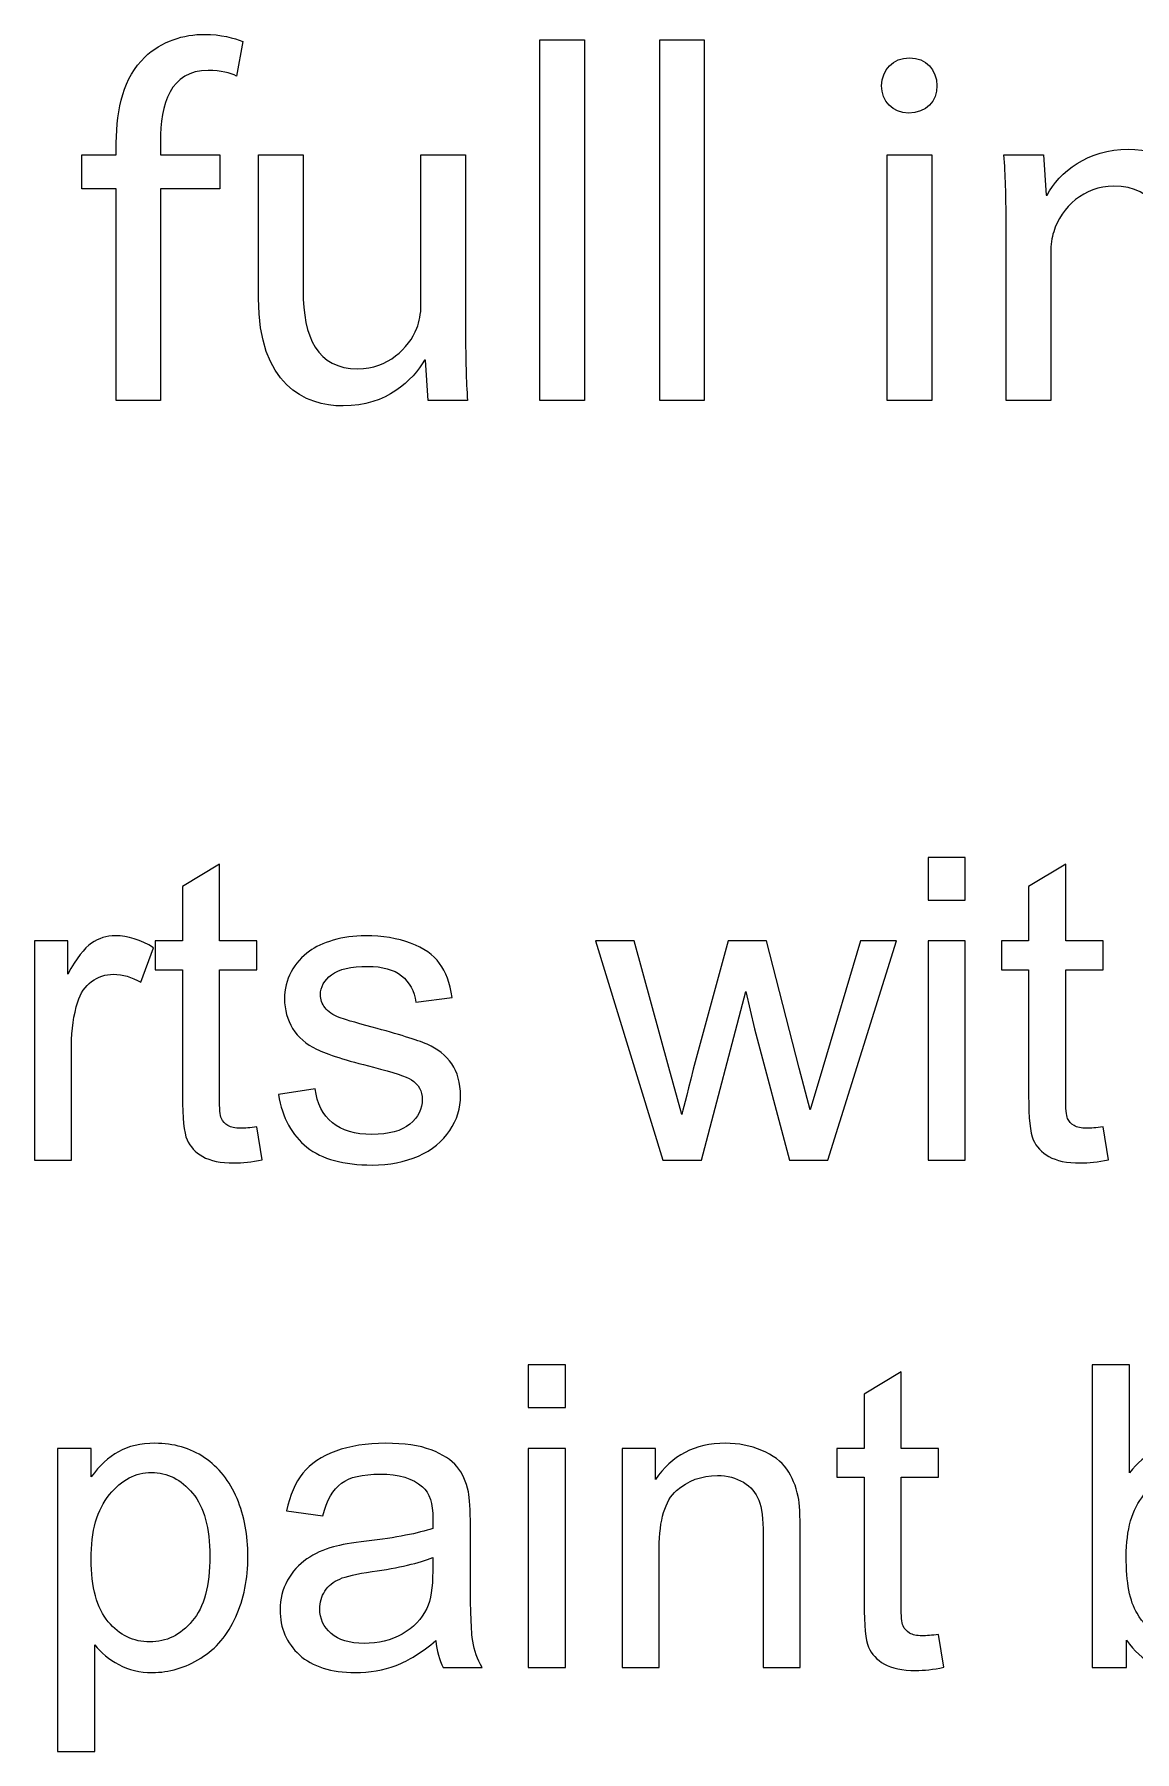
# Model space of a CAD drawing. Header units: centimetres. Extents: x -233 to -82, y 123 to 153.
# Drawn here: x -162.827 to -161.91, y 150.378 to 151.81 of the extents above; entities that cross this region are included whole.
import ezdxf

# ---------------------------------------------------------------- set-up
doc = ezdxf.new("R2010")
doc.units = ezdxf.units.CM
doc.header["$MEASUREMENT"] = 0
doc.layers.add('layer 1', color=7, linetype='Continuous')

msp = doc.modelspace()

# ---------------------------------------------------------------- linework, layer by layer
at = {"layer": 'layer 1'}
for points, knots in [([(-162.72195, 151.50521), (-162.72195, 151.50521), (-162.72195, 151.68173), (-162.72195, 151.68173), (-162.72195, 151.68173), (-162.72195, 151.68173), (-162.67239, 151.68173), (-162.67239, 151.68173), (-162.67239, 151.68173), (-162.67239, 151.68173), (-162.67239, 151.71005), (-162.67239, 151.71005), (-162.67239, 151.71005), (-162.67239, 151.71005), (-162.72195, 151.71005), (-162.72195, 151.71005), (-162.72195, 151.71005), (-162.72195, 151.71005), (-162.72195, 151.72109), (-162.72195, 151.72109), (-162.72195, 151.72109), (-162.72195, 151.75241), (-162.71391, 151.78037), (-162.68211, 151.78037), (-162.68211, 151.78037), (-162.67155, 151.78037), (-162.66387, 151.77821), (-162.65847, 151.77569), (-162.65847, 151.77569), (-162.65847, 151.77569), (-162.65331, 151.80449), (-162.65331, 151.80449), (-162.65331, 151.80449), (-162.66051, 151.80749), (-162.67203, 151.81049), (-162.68511, 151.81049), (-162.68511, 151.81049), (-162.70251, 151.81049), (-162.72111, 151.80497), (-162.73503, 151.79141), (-162.73503, 151.79141), (-162.75243, 151.77485), (-162.75879, 151.74857), (-162.75879, 151.71989), (-162.75879, 151.71989), (-162.75879, 151.71989), (-162.75879, 151.71005), (-162.75879, 151.71005), (-162.75879, 151.71005), (-162.75879, 151.71005), (-162.78759, 151.71005), (-162.78759, 151.71005), (-162.78759, 151.71005), (-162.78759, 151.71005), (-162.78759, 151.68173), (-162.78759, 151.68173), (-162.78759, 151.68173), (-162.78759, 151.68173), (-162.75879, 151.68173), (-162.75879, 151.68173), (-162.75879, 151.68173), (-162.75879, 151.68173), (-162.75879, 151.50521), (-162.75879, 151.50521), (-162.75879, 151.50521), (-162.75879, 151.50521), (-162.72195, 151.50521), (-162.72195, 151.50521)], [0, 0, 0, 0, 0.0555556, 0.0555556, 0.0555556, 0.0555556, 0.1111111, 0.1111111, 0.1111111, 0.1111111, 0.1666667, 0.1666667, 0.1666667, 0.1666667, 0.2222222, 0.2222222, 0.2222222, 0.2222222, 0.2777778, 0.2777778, 0.2777778, 0.2777778, 0.3333333, 0.3333333, 0.3333333, 0.3333333, 0.3888889, 0.3888889, 0.3888889, 0.3888889, 0.4444444, 0.4444444, 0.4444444, 0.4444444, 0.5, 0.5, 0.5, 0.5, 0.5555556, 0.5555556, 0.5555556, 0.5555556, 0.6111111, 0.6111111, 0.6111111, 0.6111111, 0.6666667, 0.6666667, 0.6666667, 0.6666667, 0.7222222, 0.7222222, 0.7222222, 0.7222222, 0.7777778, 0.7777778, 0.7777778, 0.7777778, 0.8333333, 0.8333333, 0.8333333, 0.8333333, 0.8888889, 0.8888889, 0.8888889, 0.8888889, 1, 1, 1, 1]), ([(-162.40563, 151.50521), (-162.40563, 151.50521), (-162.36843, 151.50521), (-162.36843, 151.50521), (-162.36843, 151.50521), (-162.36843, 151.50521), (-162.36843, 151.80581), (-162.36843, 151.80581), (-162.36843, 151.80581), (-162.36843, 151.80581), (-162.40563, 151.80581), (-162.40563, 151.80581), (-162.40563, 151.80581), (-162.40563, 151.80581), (-162.40563, 151.50521), (-162.40563, 151.50521)], [0, 0, 0, 0, 0.2, 0.2, 0.2, 0.2, 0.4, 0.4, 0.4, 0.4, 0.6, 0.6, 0.6, 0.6, 1, 1, 1, 1]), ([(-162.30567, 151.50521), (-162.30567, 151.50521), (-162.26847, 151.50521), (-162.26847, 151.50521), (-162.26847, 151.50521), (-162.26847, 151.50521), (-162.26847, 151.80581), (-162.26847, 151.80581), (-162.26847, 151.80581), (-162.26847, 151.80581), (-162.30567, 151.80581), (-162.30567, 151.80581), (-162.30567, 151.80581), (-162.30567, 151.80581), (-162.30567, 151.50521), (-162.30567, 151.50521)], [0, 0, 0, 0, 0.2, 0.2, 0.2, 0.2, 0.4, 0.4, 0.4, 0.4, 0.6, 0.6, 0.6, 0.6, 1, 1, 1, 1]), ([(-162.09735, 151.79093), (-162.11091, 151.79093), (-162.12063, 151.78085), (-162.12063, 151.76765), (-162.12063, 151.76765), (-162.12063, 151.75493), (-162.11139, 151.74485), (-162.09819, 151.74485), (-162.09819, 151.74485), (-162.08343, 151.74485), (-162.07407, 151.75493), (-162.07455, 151.76765), (-162.07455, 151.76765), (-162.07455, 151.78085), (-162.08343, 151.79093), (-162.09735, 151.79093)], [0, 0, 0, 0, 0.2, 0.2, 0.2, 0.2, 0.4, 0.4, 0.4, 0.4, 0.6, 0.6, 0.6, 0.6, 1, 1, 1, 1]), ([(-162.46755, 151.71005), (-162.46755, 151.71005), (-162.50475, 151.71005), (-162.50475, 151.71005), (-162.50475, 151.71005), (-162.50475, 151.71005), (-162.50475, 151.58441), (-162.50475, 151.58441), (-162.50475, 151.58441), (-162.50475, 151.57757), (-162.50607, 151.57085), (-162.50811, 151.56533), (-162.50811, 151.56533), (-162.51495, 151.54877), (-162.53223, 151.53149), (-162.55731, 151.53149), (-162.55731, 151.53149), (-162.59115, 151.53149), (-162.60303, 151.55765), (-162.60303, 151.59665), (-162.60303, 151.59665), (-162.60303, 151.59665), (-162.60303, 151.71005), (-162.60303, 151.71005), (-162.60303, 151.71005), (-162.60303, 151.71005), (-162.64023, 151.71005), (-162.64023, 151.71005), (-162.64023, 151.71005), (-162.64023, 151.71005), (-162.64023, 151.59029), (-162.64023, 151.59029), (-162.64023, 151.59029), (-162.64023, 151.51829), (-162.60171, 151.50053), (-162.56955, 151.50053), (-162.56955, 151.50053), (-162.53319, 151.50053), (-162.51159, 151.52213), (-162.50175, 151.53869), (-162.50175, 151.53869), (-162.50175, 151.53869), (-162.50091, 151.53869), (-162.50091, 151.53869), (-162.50091, 151.53869), (-162.50091, 151.53869), (-162.49887, 151.50521), (-162.49887, 151.50521), (-162.49887, 151.50521), (-162.49887, 151.50521), (-162.46587, 151.50521), (-162.46587, 151.50521), (-162.46587, 151.50521), (-162.46707, 151.52129), (-162.46755, 151.53989), (-162.46755, 151.56113), (-162.46755, 151.56113), (-162.46755, 151.56113), (-162.46755, 151.71005), (-162.46755, 151.71005)], [0, 0, 0, 0, 0.0625, 0.0625, 0.0625, 0.0625, 0.125, 0.125, 0.125, 0.125, 0.1875, 0.1875, 0.1875, 0.1875, 0.25, 0.25, 0.25, 0.25, 0.3125, 0.3125, 0.3125, 0.3125, 0.375, 0.375, 0.375, 0.375, 0.4375, 0.4375, 0.4375, 0.4375, 0.5, 0.5, 0.5, 0.5, 0.5625, 0.5625, 0.5625, 0.5625, 0.625, 0.625, 0.625, 0.625, 0.6875, 0.6875, 0.6875, 0.6875, 0.75, 0.75, 0.75, 0.75, 0.8125, 0.8125, 0.8125, 0.8125, 0.875, 0.875, 0.875, 0.875, 1, 1, 1, 1]), ([(-162.07875, 151.50521), (-162.07875, 151.50521), (-162.07875, 151.71005), (-162.07875, 151.71005), (-162.07875, 151.71005), (-162.07875, 151.71005), (-162.11595, 151.71005), (-162.11595, 151.71005), (-162.11595, 151.71005), (-162.11595, 151.71005), (-162.11595, 151.50521), (-162.11595, 151.50521), (-162.11595, 151.50521), (-162.11595, 151.50521), (-162.07875, 151.50521), (-162.07875, 151.50521)], [0, 0, 0, 0, 0.2, 0.2, 0.2, 0.2, 0.4, 0.4, 0.4, 0.4, 0.6, 0.6, 0.6, 0.6, 1, 1, 1, 1]), ([(-162.01683, 151.50521), (-162.01683, 151.50521), (-161.97963, 151.50521), (-161.97963, 151.50521), (-161.97963, 151.50521), (-161.97963, 151.50521), (-161.97963, 151.62845), (-161.97963, 151.62845), (-161.97963, 151.62845), (-161.97963, 151.63481), (-161.97879, 151.64105), (-161.97711, 151.64573), (-161.97711, 151.64573), (-161.97075, 151.66649), (-161.95167, 151.68389), (-161.92719, 151.68389), (-161.92719, 151.68389), (-161.89203, 151.68389), (-161.87967, 151.65629), (-161.87967, 151.62329), (-161.87967, 151.62329), (-161.87967, 151.62329), (-161.87967, 151.50521), (-161.87967, 151.50521), (-161.87967, 151.50521), (-161.87967, 151.50521), (-161.84247, 151.50521), (-161.84247, 151.50521), (-161.84247, 151.50521), (-161.84247, 151.50521), (-161.84247, 151.62761), (-161.84247, 151.62761), (-161.84247, 151.62761), (-161.84247, 151.69781), (-161.88651, 151.71473), (-161.91483, 151.71473), (-161.91483, 151.71473), (-161.94867, 151.71473), (-161.97243, 151.69577), (-161.98263, 151.67621), (-161.98263, 151.67621), (-161.98263, 151.67621), (-161.98347, 151.67621), (-161.98347, 151.67621), (-161.98347, 151.67621), (-161.98347, 151.67621), (-161.98551, 151.71005), (-161.98551, 151.71005), (-161.98551, 151.71005), (-161.98551, 151.71005), (-162.01863, 151.71005), (-162.01863, 151.71005), (-162.01863, 151.71005), (-162.01731, 151.69313), (-162.01683, 151.67585), (-162.01683, 151.65461), (-162.01683, 151.65461), (-162.01683, 151.65461), (-162.01683, 151.50521), (-162.01683, 151.50521)], [0, 0, 0, 0, 0.0625, 0.0625, 0.0625, 0.0625, 0.125, 0.125, 0.125, 0.125, 0.1875, 0.1875, 0.1875, 0.1875, 0.25, 0.25, 0.25, 0.25, 0.3125, 0.3125, 0.3125, 0.3125, 0.375, 0.375, 0.375, 0.375, 0.4375, 0.4375, 0.4375, 0.4375, 0.5, 0.5, 0.5, 0.5, 0.5625, 0.5625, 0.5625, 0.5625, 0.625, 0.625, 0.625, 0.625, 0.6875, 0.6875, 0.6875, 0.6875, 0.75, 0.75, 0.75, 0.75, 0.8125, 0.8125, 0.8125, 0.8125, 0.875, 0.875, 0.875, 0.875, 1, 1, 1, 1]), ([(-162.08193, 151.0884), (-162.08193, 151.0884), (-162.08193, 151.124), (-162.08193, 151.124), (-162.08193, 151.124), (-162.08193, 151.124), (-162.05093, 151.124), (-162.05093, 151.124), (-162.05093, 151.124), (-162.05093, 151.124), (-162.05093, 151.0884), (-162.05093, 151.0884), (-162.05093, 151.0884), (-162.05093, 151.0884), (-162.08193, 151.0884), (-162.08193, 151.0884)], [0, 0, 0, 0, 0.2, 0.2, 0.2, 0.2, 0.4, 0.4, 0.4, 0.4, 0.6, 0.6, 0.6, 0.6, 1, 1, 1, 1]), ([(-162.64153, 150.8992), (-162.64153, 150.8992), (-162.63713, 150.8718), (-162.63713, 150.8718), (-162.63713, 150.8718), (-162.64583, 150.87), (-162.65363, 150.8691), (-162.66053, 150.8691), (-162.66053, 150.8691), (-162.67183, 150.8691), (-162.68053, 150.8709), (-162.68673, 150.8745), (-162.68673, 150.8745), (-162.69293, 150.878), (-162.69733, 150.8827), (-162.69983, 150.8885), (-162.69983, 150.8885), (-162.70233, 150.8943), (-162.70363, 150.9065), (-162.70363, 150.9251), (-162.70363, 150.9251), (-162.70363, 150.9251), (-162.70363, 151.0303), (-162.70363, 151.0303), (-162.70363, 151.0303), (-162.70363, 151.0303), (-162.72633, 151.0303), (-162.72633, 151.0303), (-162.72633, 151.0303), (-162.72633, 151.0303), (-162.72633, 151.0544), (-162.72633, 151.0544), (-162.72633, 151.0544), (-162.72633, 151.0544), (-162.70363, 151.0544), (-162.70363, 151.0544), (-162.70363, 151.0544), (-162.70363, 151.0544), (-162.70363, 151.0997), (-162.70363, 151.0997), (-162.70363, 151.0997), (-162.70363, 151.0997), (-162.67273, 151.1183), (-162.67273, 151.1183), (-162.67273, 151.1183), (-162.67273, 151.1183), (-162.67273, 151.0544), (-162.67273, 151.0544), (-162.67273, 151.0544), (-162.67273, 151.0544), (-162.64153, 151.0544), (-162.64153, 151.0544), (-162.64153, 151.0544), (-162.64153, 151.0544), (-162.64153, 151.0303), (-162.64153, 151.0303), (-162.64153, 151.0303), (-162.64153, 151.0303), (-162.67273, 151.0303), (-162.67273, 151.0303), (-162.67273, 151.0303), (-162.67273, 151.0303), (-162.67273, 150.9233), (-162.67273, 150.9233), (-162.67273, 150.9233), (-162.67273, 150.9145), (-162.67223, 150.9088), (-162.67113, 150.9063), (-162.67113, 150.9063), (-162.67003, 150.9038), (-162.66823, 150.9018), (-162.66573, 150.9003), (-162.66573, 150.9003), (-162.66323, 150.8988), (-162.65973, 150.898), (-162.65523, 150.898), (-162.65523, 150.898), (-162.65173, 150.898), (-162.64723, 150.8984), (-162.64153, 150.8992)], [0, 0, 0, 0, 0.047619, 0.047619, 0.047619, 0.047619, 0.0952381, 0.0952381, 0.0952381, 0.0952381, 0.1428571, 0.1428571, 0.1428571, 0.1428571, 0.1904762, 0.1904762, 0.1904762, 0.1904762, 0.2380952, 0.2380952, 0.2380952, 0.2380952, 0.2857143, 0.2857143, 0.2857143, 0.2857143, 0.3333333, 0.3333333, 0.3333333, 0.3333333, 0.3809524, 0.3809524, 0.3809524, 0.3809524, 0.4285714, 0.4285714, 0.4285714, 0.4285714, 0.4761905, 0.4761905, 0.4761905, 0.4761905, 0.5238095, 0.5238095, 0.5238095, 0.5238095, 0.5714286, 0.5714286, 0.5714286, 0.5714286, 0.6190476, 0.6190476, 0.6190476, 0.6190476, 0.6666667, 0.6666667, 0.6666667, 0.6666667, 0.7142857, 0.7142857, 0.7142857, 0.7142857, 0.7619048, 0.7619048, 0.7619048, 0.7619048, 0.8095238, 0.8095238, 0.8095238, 0.8095238, 0.8571429, 0.8571429, 0.8571429, 0.8571429, 0.9047619, 0.9047619, 0.9047619, 0.9047619, 1, 1, 1, 1]), ([(-161.93593, 150.8992), (-161.93593, 150.8992), (-161.93153, 150.8718), (-161.93153, 150.8718), (-161.93153, 150.8718), (-161.94023, 150.87), (-161.94803, 150.8691), (-161.95493, 150.8691), (-161.95493, 150.8691), (-161.96623, 150.8691), (-161.97493, 150.8709), (-161.98113, 150.8745), (-161.98113, 150.8745), (-161.98733, 150.878), (-161.99173, 150.8827), (-161.99423, 150.8885), (-161.99423, 150.8885), (-161.99673, 150.8943), (-161.99803, 150.9065), (-161.99803, 150.9251), (-161.99803, 150.9251), (-161.99803, 150.9251), (-161.99803, 151.0303), (-161.99803, 151.0303), (-161.99803, 151.0303), (-161.99803, 151.0303), (-162.02073, 151.0303), (-162.02073, 151.0303), (-162.02073, 151.0303), (-162.02073, 151.0303), (-162.02073, 151.0544), (-162.02073, 151.0544), (-162.02073, 151.0544), (-162.02073, 151.0544), (-161.99803, 151.0544), (-161.99803, 151.0544), (-161.99803, 151.0544), (-161.99803, 151.0544), (-161.99803, 151.0997), (-161.99803, 151.0997), (-161.99803, 151.0997), (-161.99803, 151.0997), (-161.96713, 151.1183), (-161.96713, 151.1183), (-161.96713, 151.1183), (-161.96713, 151.1183), (-161.96713, 151.0544), (-161.96713, 151.0544), (-161.96713, 151.0544), (-161.96713, 151.0544), (-161.93593, 151.0544), (-161.93593, 151.0544), (-161.93593, 151.0544), (-161.93593, 151.0544), (-161.93593, 151.0303), (-161.93593, 151.0303), (-161.93593, 151.0303), (-161.93593, 151.0303), (-161.96713, 151.0303), (-161.96713, 151.0303), (-161.96713, 151.0303), (-161.96713, 151.0303), (-161.96713, 150.9233), (-161.96713, 150.9233), (-161.96713, 150.9233), (-161.96713, 150.9145), (-161.96663, 150.9088), (-161.96553, 150.9063), (-161.96553, 150.9063), (-161.96443, 150.9038), (-161.96263, 150.9018), (-161.96013, 150.9003), (-161.96013, 150.9003), (-161.95763, 150.8988), (-161.95413, 150.898), (-161.94963, 150.898), (-161.94963, 150.898), (-161.94613, 150.898), (-161.94163, 150.8984), (-161.93593, 150.8992)], [0, 0, 0, 0, 0.047619, 0.047619, 0.047619, 0.047619, 0.0952381, 0.0952381, 0.0952381, 0.0952381, 0.1428571, 0.1428571, 0.1428571, 0.1428571, 0.1904762, 0.1904762, 0.1904762, 0.1904762, 0.2380952, 0.2380952, 0.2380952, 0.2380952, 0.2857143, 0.2857143, 0.2857143, 0.2857143, 0.3333333, 0.3333333, 0.3333333, 0.3333333, 0.3809524, 0.3809524, 0.3809524, 0.3809524, 0.4285714, 0.4285714, 0.4285714, 0.4285714, 0.4761905, 0.4761905, 0.4761905, 0.4761905, 0.5238095, 0.5238095, 0.5238095, 0.5238095, 0.5714286, 0.5714286, 0.5714286, 0.5714286, 0.6190476, 0.6190476, 0.6190476, 0.6190476, 0.6666667, 0.6666667, 0.6666667, 0.6666667, 0.7142857, 0.7142857, 0.7142857, 0.7142857, 0.7619048, 0.7619048, 0.7619048, 0.7619048, 0.8095238, 0.8095238, 0.8095238, 0.8095238, 0.8571429, 0.8571429, 0.8571429, 0.8571429, 0.9047619, 0.9047619, 0.9047619, 0.9047619, 1, 1, 1, 1]), ([(-162.82713, 150.8715), (-162.82713, 150.8715), (-162.82713, 151.0544), (-162.82713, 151.0544), (-162.82713, 151.0544), (-162.82713, 151.0544), (-162.79923, 151.0544), (-162.79923, 151.0544), (-162.79923, 151.0544), (-162.79923, 151.0544), (-162.79923, 151.0267), (-162.79923, 151.0267), (-162.79923, 151.0267), (-162.79213, 151.0397), (-162.78553, 151.0483), (-162.77943, 151.0524), (-162.77943, 151.0524), (-162.77343, 151.0565), (-162.76683, 151.0586), (-162.75963, 151.0586), (-162.75963, 151.0586), (-162.74913, 151.0586), (-162.73853, 151.0553), (-162.72773, 151.0486), (-162.72773, 151.0486), (-162.72773, 151.0486), (-162.73843, 151.0198), (-162.73843, 151.0198), (-162.73843, 151.0198), (-162.74593, 151.0243), (-162.75353, 151.0265), (-162.76113, 151.0265), (-162.76113, 151.0265), (-162.76793, 151.0265), (-162.77403, 151.0245), (-162.77943, 151.0204), (-162.77943, 151.0204), (-162.78483, 151.0163), (-162.78863, 151.0107), (-162.79093, 151.0034), (-162.79093, 151.0034), (-162.79443, 150.9924), (-162.79613, 150.9804), (-162.79613, 150.9673), (-162.79613, 150.9673), (-162.79613, 150.9673), (-162.79613, 150.8715), (-162.79613, 150.8715), (-162.79613, 150.8715), (-162.79613, 150.8715), (-162.82713, 150.8715), (-162.82713, 150.8715)], [0, 0, 0, 0, 0.0714286, 0.0714286, 0.0714286, 0.0714286, 0.1428571, 0.1428571, 0.1428571, 0.1428571, 0.2142857, 0.2142857, 0.2142857, 0.2142857, 0.2857143, 0.2857143, 0.2857143, 0.2857143, 0.3571429, 0.3571429, 0.3571429, 0.3571429, 0.4285714, 0.4285714, 0.4285714, 0.4285714, 0.5, 0.5, 0.5, 0.5, 0.5714286, 0.5714286, 0.5714286, 0.5714286, 0.6428571, 0.6428571, 0.6428571, 0.6428571, 0.7142857, 0.7142857, 0.7142857, 0.7142857, 0.7857143, 0.7857143, 0.7857143, 0.7857143, 0.8571429, 0.8571429, 0.8571429, 0.8571429, 1, 1, 1, 1]), ([(-162.62363, 150.9261), (-162.62363, 150.9261), (-162.59303, 150.9309), (-162.59303, 150.9309), (-162.59303, 150.9309), (-162.59133, 150.9186), (-162.58653, 150.9092), (-162.57863, 150.9027), (-162.57863, 150.9027), (-162.57073, 150.8962), (-162.55973, 150.8929), (-162.54563, 150.8929), (-162.54563, 150.8929), (-162.53143, 150.8929), (-162.52083, 150.8958), (-162.51393, 150.9016), (-162.51393, 150.9016), (-162.50703, 150.9074), (-162.50363, 150.9142), (-162.50363, 150.922), (-162.50363, 150.922), (-162.50363, 150.929), (-162.50663, 150.9345), (-162.51273, 150.9385), (-162.51273, 150.9385), (-162.51703, 150.9412), (-162.52753, 150.9447), (-162.54443, 150.949), (-162.54443, 150.949), (-162.56713, 150.9547), (-162.58293, 150.9597), (-162.59173, 150.9639), (-162.59173, 150.9639), (-162.60053, 150.9681), (-162.60723, 150.9739), (-162.61173, 150.9813), (-162.61173, 150.9813), (-162.61623, 150.9887), (-162.61853, 150.9969), (-162.61853, 151.0059), (-162.61853, 151.0059), (-162.61853, 151.014), (-162.61663, 151.0216), (-162.61293, 151.0285), (-162.61293, 151.0285), (-162.60923, 151.0354), (-162.60413, 151.0412), (-162.59763, 151.0458), (-162.59763, 151.0458), (-162.59283, 151.0494), (-162.58623, 151.0524), (-162.57793, 151.0549), (-162.57793, 151.0549), (-162.56963, 151.0574), (-162.56063, 151.0586), (-162.55113, 151.0586), (-162.55113, 151.0586), (-162.53683, 151.0586), (-162.52423, 151.0565), (-162.51333, 151.0524), (-162.51333, 151.0524), (-162.50243, 151.0483), (-162.49443, 151.0427), (-162.48923, 151.0356), (-162.48923, 151.0356), (-162.48413, 151.0285), (-162.48053, 151.0191), (-162.47863, 151.0072), (-162.47863, 151.0072), (-162.47863, 151.0072), (-162.50893, 151.0031), (-162.50893, 151.0031), (-162.50893, 151.0031), (-162.51033, 151.0125), (-162.51433, 151.0199), (-162.52093, 151.0252), (-162.52093, 151.0252), (-162.52753, 151.0305), (-162.53683, 151.0331), (-162.54893, 151.0331), (-162.54893, 151.0331), (-162.56313, 151.0331), (-162.57323, 151.0308), (-162.57933, 151.0261), (-162.57933, 151.0261), (-162.58543, 151.0214), (-162.58853, 151.0158), (-162.58853, 151.0095), (-162.58853, 151.0095), (-162.58853, 151.0054), (-162.58723, 151.0018), (-162.58473, 150.9986), (-162.58473, 150.9986), (-162.58223, 150.9953), (-162.57823, 150.9925), (-162.57283, 150.9904), (-162.57283, 150.9904), (-162.56973, 150.9892), (-162.56063, 150.9865), (-162.54543, 150.9824), (-162.54543, 150.9824), (-162.52353, 150.9765), (-162.50823, 150.9718), (-162.49953, 150.9681), (-162.49953, 150.9681), (-162.49083, 150.9644), (-162.48403, 150.9589), (-162.47913, 150.9518), (-162.47913, 150.9518), (-162.47423, 150.9447), (-162.47173, 150.9358), (-162.47173, 150.9252), (-162.47173, 150.9252), (-162.47173, 150.9149), (-162.47473, 150.9052), (-162.48073, 150.8961), (-162.48073, 150.8961), (-162.48683, 150.887), (-162.49553, 150.8799), (-162.50683, 150.8749), (-162.50683, 150.8749), (-162.51823, 150.8699), (-162.53113, 150.8674), (-162.54543, 150.8674), (-162.54543, 150.8674), (-162.56923, 150.8674), (-162.58733, 150.8723), (-162.59983, 150.8822), (-162.59983, 150.8822), (-162.61233, 150.8921), (-162.62023, 150.9067), (-162.62363, 150.9261)], [0, 0, 0, 0, 0.0294118, 0.0294118, 0.0294118, 0.0294118, 0.0588235, 0.0588235, 0.0588235, 0.0588235, 0.0882353, 0.0882353, 0.0882353, 0.0882353, 0.1176471, 0.1176471, 0.1176471, 0.1176471, 0.1470588, 0.1470588, 0.1470588, 0.1470588, 0.1764706, 0.1764706, 0.1764706, 0.1764706, 0.2058824, 0.2058824, 0.2058824, 0.2058824, 0.2352941, 0.2352941, 0.2352941, 0.2352941, 0.2647059, 0.2647059, 0.2647059, 0.2647059, 0.2941176, 0.2941176, 0.2941176, 0.2941176, 0.3235294, 0.3235294, 0.3235294, 0.3235294, 0.3529412, 0.3529412, 0.3529412, 0.3529412, 0.3823529, 0.3823529, 0.3823529, 0.3823529, 0.4117647, 0.4117647, 0.4117647, 0.4117647, 0.4411765, 0.4411765, 0.4411765, 0.4411765, 0.4705882, 0.4705882, 0.4705882, 0.4705882, 0.5, 0.5, 0.5, 0.5, 0.5294118, 0.5294118, 0.5294118, 0.5294118, 0.5588235, 0.5588235, 0.5588235, 0.5588235, 0.5882353, 0.5882353, 0.5882353, 0.5882353, 0.6176471, 0.6176471, 0.6176471, 0.6176471, 0.6470588, 0.6470588, 0.6470588, 0.6470588, 0.6764706, 0.6764706, 0.6764706, 0.6764706, 0.7058824, 0.7058824, 0.7058824, 0.7058824, 0.7352941, 0.7352941, 0.7352941, 0.7352941, 0.7647059, 0.7647059, 0.7647059, 0.7647059, 0.7941176, 0.7941176, 0.7941176, 0.7941176, 0.8235294, 0.8235294, 0.8235294, 0.8235294, 0.8529412, 0.8529412, 0.8529412, 0.8529412, 0.8823529, 0.8823529, 0.8823529, 0.8823529, 0.9117647, 0.9117647, 0.9117647, 0.9117647, 0.9411765, 0.9411765, 0.9411765, 0.9411765, 1, 1, 1, 1]), ([(-162.30313, 150.8715), (-162.30313, 150.8715), (-162.35913, 151.0544), (-162.35913, 151.0544), (-162.35913, 151.0544), (-162.35913, 151.0544), (-162.32703, 151.0544), (-162.32703, 151.0544), (-162.32703, 151.0544), (-162.32703, 151.0544), (-162.29793, 150.9488), (-162.29793, 150.9488), (-162.29793, 150.9488), (-162.29793, 150.9488), (-162.28713, 150.9096), (-162.28713, 150.9096), (-162.28713, 150.9096), (-162.28663, 150.9115), (-162.28353, 150.9241), (-162.27763, 150.9473), (-162.27763, 150.9473), (-162.27763, 150.9473), (-162.24853, 151.0544), (-162.24853, 151.0544), (-162.24853, 151.0544), (-162.24853, 151.0544), (-162.21663, 151.0544), (-162.21663, 151.0544), (-162.21663, 151.0544), (-162.21663, 151.0544), (-162.18923, 150.9483), (-162.18923, 150.9483), (-162.18923, 150.9483), (-162.18923, 150.9483), (-162.18013, 150.9134), (-162.18013, 150.9134), (-162.18013, 150.9134), (-162.18013, 150.9134), (-162.16963, 150.9487), (-162.16963, 150.9487), (-162.16963, 150.9487), (-162.16963, 150.9487), (-162.13823, 151.0544), (-162.13823, 151.0544), (-162.13823, 151.0544), (-162.13823, 151.0544), (-162.10813, 151.0544), (-162.10813, 151.0544), (-162.10813, 151.0544), (-162.10813, 151.0544), (-162.16533, 150.8715), (-162.16533, 150.8715), (-162.16533, 150.8715), (-162.16533, 150.8715), (-162.19753, 150.8715), (-162.19753, 150.8715), (-162.19753, 150.8715), (-162.19753, 150.8715), (-162.22663, 150.9811), (-162.22663, 150.9811), (-162.22663, 150.9811), (-162.22663, 150.9811), (-162.23373, 151.0122), (-162.23373, 151.0122), (-162.23373, 151.0122), (-162.23373, 151.0122), (-162.27073, 150.8715), (-162.27073, 150.8715), (-162.27073, 150.8715), (-162.27073, 150.8715), (-162.30313, 150.8715), (-162.30313, 150.8715)], [0, 0, 0, 0, 0.0526316, 0.0526316, 0.0526316, 0.0526316, 0.1052632, 0.1052632, 0.1052632, 0.1052632, 0.1578947, 0.1578947, 0.1578947, 0.1578947, 0.2105263, 0.2105263, 0.2105263, 0.2105263, 0.2631579, 0.2631579, 0.2631579, 0.2631579, 0.3157895, 0.3157895, 0.3157895, 0.3157895, 0.3684211, 0.3684211, 0.3684211, 0.3684211, 0.4210526, 0.4210526, 0.4210526, 0.4210526, 0.4736842, 0.4736842, 0.4736842, 0.4736842, 0.5263158, 0.5263158, 0.5263158, 0.5263158, 0.5789474, 0.5789474, 0.5789474, 0.5789474, 0.6315789, 0.6315789, 0.6315789, 0.6315789, 0.6842105, 0.6842105, 0.6842105, 0.6842105, 0.7368421, 0.7368421, 0.7368421, 0.7368421, 0.7894737, 0.7894737, 0.7894737, 0.7894737, 0.8421053, 0.8421053, 0.8421053, 0.8421053, 0.8947368, 0.8947368, 0.8947368, 0.8947368, 1, 1, 1, 1]), ([(-162.08193, 150.8715), (-162.08193, 150.8715), (-162.08193, 151.0544), (-162.08193, 151.0544), (-162.08193, 151.0544), (-162.08193, 151.0544), (-162.05093, 151.0544), (-162.05093, 151.0544), (-162.05093, 151.0544), (-162.05093, 151.0544), (-162.05093, 150.8715), (-162.05093, 150.8715), (-162.05093, 150.8715), (-162.05093, 150.8715), (-162.08193, 150.8715), (-162.08193, 150.8715)], [0, 0, 0, 0, 0.2, 0.2, 0.2, 0.2, 0.4, 0.4, 0.4, 0.4, 0.6, 0.6, 0.6, 0.6, 1, 1, 1, 1]), ([(-162.41533, 150.66507), (-162.41533, 150.66507), (-162.41533, 150.70067), (-162.41533, 150.70067), (-162.41533, 150.70067), (-162.41533, 150.70067), (-162.38433, 150.70067), (-162.38433, 150.70067), (-162.38433, 150.70067), (-162.38433, 150.70067), (-162.38433, 150.66507), (-162.38433, 150.66507), (-162.38433, 150.66507), (-162.38433, 150.66507), (-162.41533, 150.66507), (-162.41533, 150.66507)], [0, 0, 0, 0, 0.2, 0.2, 0.2, 0.2, 0.4, 0.4, 0.4, 0.4, 0.6, 0.6, 0.6, 0.6, 1, 1, 1, 1]), ([(-162.07313, 150.47587), (-162.07313, 150.47587), (-162.06873, 150.44847), (-162.06873, 150.44847), (-162.06873, 150.44847), (-162.07743, 150.44667), (-162.08523, 150.44577), (-162.09213, 150.44577), (-162.09213, 150.44577), (-162.10343, 150.44577), (-162.11213, 150.44757), (-162.11833, 150.45117), (-162.11833, 150.45117), (-162.12453, 150.45467), (-162.12893, 150.45937), (-162.13143, 150.46517), (-162.13143, 150.46517), (-162.13393, 150.47097), (-162.13523, 150.48317), (-162.13523, 150.50177), (-162.13523, 150.50177), (-162.13523, 150.50177), (-162.13523, 150.60697), (-162.13523, 150.60697), (-162.13523, 150.60697), (-162.13523, 150.60697), (-162.15793, 150.60697), (-162.15793, 150.60697), (-162.15793, 150.60697), (-162.15793, 150.60697), (-162.15793, 150.63107), (-162.15793, 150.63107), (-162.15793, 150.63107), (-162.15793, 150.63107), (-162.13523, 150.63107), (-162.13523, 150.63107), (-162.13523, 150.63107), (-162.13523, 150.63107), (-162.13523, 150.67637), (-162.13523, 150.67637), (-162.13523, 150.67637), (-162.13523, 150.67637), (-162.10433, 150.69497), (-162.10433, 150.69497), (-162.10433, 150.69497), (-162.10433, 150.69497), (-162.10433, 150.63107), (-162.10433, 150.63107), (-162.10433, 150.63107), (-162.10433, 150.63107), (-162.07313, 150.63107), (-162.07313, 150.63107), (-162.07313, 150.63107), (-162.07313, 150.63107), (-162.07313, 150.60697), (-162.07313, 150.60697), (-162.07313, 150.60697), (-162.07313, 150.60697), (-162.10433, 150.60697), (-162.10433, 150.60697), (-162.10433, 150.60697), (-162.10433, 150.60697), (-162.10433, 150.49997), (-162.10433, 150.49997), (-162.10433, 150.49997), (-162.10433, 150.49117), (-162.10383, 150.48547), (-162.10273, 150.48297), (-162.10273, 150.48297), (-162.10163, 150.48047), (-162.09983, 150.47847), (-162.09733, 150.47697), (-162.09733, 150.47697), (-162.09483, 150.47547), (-162.09133, 150.47467), (-162.08683, 150.47467), (-162.08683, 150.47467), (-162.08333, 150.47467), (-162.07883, 150.47507), (-162.07313, 150.47587)], [0, 0, 0, 0, 0.047619, 0.047619, 0.047619, 0.047619, 0.0952381, 0.0952381, 0.0952381, 0.0952381, 0.1428571, 0.1428571, 0.1428571, 0.1428571, 0.1904762, 0.1904762, 0.1904762, 0.1904762, 0.2380952, 0.2380952, 0.2380952, 0.2380952, 0.2857143, 0.2857143, 0.2857143, 0.2857143, 0.3333333, 0.3333333, 0.3333333, 0.3333333, 0.3809524, 0.3809524, 0.3809524, 0.3809524, 0.4285714, 0.4285714, 0.4285714, 0.4285714, 0.4761905, 0.4761905, 0.4761905, 0.4761905, 0.5238095, 0.5238095, 0.5238095, 0.5238095, 0.5714286, 0.5714286, 0.5714286, 0.5714286, 0.6190476, 0.6190476, 0.6190476, 0.6190476, 0.6666667, 0.6666667, 0.6666667, 0.6666667, 0.7142857, 0.7142857, 0.7142857, 0.7142857, 0.7619048, 0.7619048, 0.7619048, 0.7619048, 0.8095238, 0.8095238, 0.8095238, 0.8095238, 0.8571429, 0.8571429, 0.8571429, 0.8571429, 0.9047619, 0.9047619, 0.9047619, 0.9047619, 1, 1, 1, 1]), ([(-161.91633, 150.44817), (-161.91633, 150.44817), (-161.94503, 150.44817), (-161.94503, 150.44817), (-161.94503, 150.44817), (-161.94503, 150.44817), (-161.94503, 150.70067), (-161.94503, 150.70067), (-161.94503, 150.70067), (-161.94503, 150.70067), (-161.91403, 150.70067), (-161.91403, 150.70067), (-161.91403, 150.70067), (-161.91403, 150.70067), (-161.91403, 150.61057), (-161.91403, 150.61057), (-161.91403, 150.61057), (-161.90093, 150.62707), (-161.88423, 150.63527), (-161.86393, 150.63527), (-161.86393, 150.63527), (-161.85263, 150.63527), (-161.84203, 150.63297), (-161.83193, 150.62847), (-161.83193, 150.62847), (-161.82193, 150.62397), (-161.81363, 150.61757), (-161.80713, 150.60937), (-161.80713, 150.60937), (-161.80063, 150.60107), (-161.79563, 150.59117), (-161.79193, 150.57957), (-161.79193, 150.57957), (-161.78823, 150.56797), (-161.78643, 150.55557), (-161.78643, 150.54237), (-161.78643, 150.54237), (-161.78643, 150.51107), (-161.79413, 150.48687), (-161.80963, 150.46977), (-161.80963, 150.46977), (-161.82513, 150.45267), (-161.84373, 150.44407), (-161.86543, 150.44407), (-161.86543, 150.44407), (-161.88703, 150.44407), (-161.90403, 150.45307), (-161.91633, 150.47107), (-161.91633, 150.47107), (-161.91633, 150.47107), (-161.91633, 150.44817), (-161.91633, 150.44817)], [0, 0, 0, 0, 0.0714286, 0.0714286, 0.0714286, 0.0714286, 0.1428571, 0.1428571, 0.1428571, 0.1428571, 0.2142857, 0.2142857, 0.2142857, 0.2142857, 0.2857143, 0.2857143, 0.2857143, 0.2857143, 0.3571429, 0.3571429, 0.3571429, 0.3571429, 0.4285714, 0.4285714, 0.4285714, 0.4285714, 0.5, 0.5, 0.5, 0.5, 0.5714286, 0.5714286, 0.5714286, 0.5714286, 0.6428571, 0.6428571, 0.6428571, 0.6428571, 0.7142857, 0.7142857, 0.7142857, 0.7142857, 0.7857143, 0.7857143, 0.7857143, 0.7857143, 0.8571429, 0.8571429, 0.8571429, 0.8571429, 1, 1, 1, 1]), ([(-162.80783, 150.37807), (-162.80783, 150.37807), (-162.80783, 150.63107), (-162.80783, 150.63107), (-162.80783, 150.63107), (-162.80783, 150.63107), (-162.77963, 150.63107), (-162.77963, 150.63107), (-162.77963, 150.63107), (-162.77963, 150.63107), (-162.77963, 150.60737), (-162.77963, 150.60737), (-162.77963, 150.60737), (-162.77293, 150.61667), (-162.76543, 150.62357), (-162.75703, 150.62827), (-162.75703, 150.62827), (-162.74873, 150.63297), (-162.73853, 150.63527), (-162.72653, 150.63527), (-162.72653, 150.63527), (-162.71093, 150.63527), (-162.69713, 150.63127), (-162.68523, 150.62327), (-162.68523, 150.62327), (-162.67333, 150.61517), (-162.66423, 150.60387), (-162.65813, 150.58917), (-162.65813, 150.58917), (-162.65203, 150.57447), (-162.64903, 150.55847), (-162.64903, 150.54097), (-162.64903, 150.54097), (-162.64903, 150.52227), (-162.65243, 150.50547), (-162.65913, 150.49047), (-162.65913, 150.49047), (-162.66583, 150.47547), (-162.67563, 150.46397), (-162.68843, 150.45607), (-162.68843, 150.45607), (-162.70123, 150.44807), (-162.71473, 150.44407), (-162.72883, 150.44407), (-162.72883, 150.44407), (-162.73913, 150.44407), (-162.74843, 150.44627), (-162.75663, 150.45067), (-162.75663, 150.45067), (-162.76483, 150.45497), (-162.77153, 150.46047), (-162.77683, 150.46707), (-162.77683, 150.46707), (-162.77683, 150.46707), (-162.77683, 150.37807), (-162.77683, 150.37807), (-162.77683, 150.37807), (-162.77683, 150.37807), (-162.80783, 150.37807), (-162.80783, 150.37807)], [0, 0, 0, 0, 0.0625, 0.0625, 0.0625, 0.0625, 0.125, 0.125, 0.125, 0.125, 0.1875, 0.1875, 0.1875, 0.1875, 0.25, 0.25, 0.25, 0.25, 0.3125, 0.3125, 0.3125, 0.3125, 0.375, 0.375, 0.375, 0.375, 0.4375, 0.4375, 0.4375, 0.4375, 0.5, 0.5, 0.5, 0.5, 0.5625, 0.5625, 0.5625, 0.5625, 0.625, 0.625, 0.625, 0.625, 0.6875, 0.6875, 0.6875, 0.6875, 0.75, 0.75, 0.75, 0.75, 0.8125, 0.8125, 0.8125, 0.8125, 0.875, 0.875, 0.875, 0.875, 1, 1, 1, 1]), ([(-162.49233, 150.47077), (-162.50383, 150.46097), (-162.51483, 150.45407), (-162.52543, 150.45007), (-162.52543, 150.45007), (-162.53613, 150.44607), (-162.54753, 150.44407), (-162.55963, 150.44407), (-162.55963, 150.44407), (-162.57973, 150.44407), (-162.59523, 150.44897), (-162.60603, 150.45877), (-162.60603, 150.45877), (-162.61683, 150.46857), (-162.62223, 150.48107), (-162.62223, 150.49637), (-162.62223, 150.49637), (-162.62223, 150.50537), (-162.62013, 150.51357), (-162.61603, 150.52097), (-162.61603, 150.52097), (-162.61193, 150.52837), (-162.60663, 150.53427), (-162.60003, 150.53877), (-162.60003, 150.53877), (-162.59343, 150.54327), (-162.58603, 150.54667), (-162.57773, 150.54897), (-162.57773, 150.54897), (-162.57163, 150.55057), (-162.56253, 150.55207), (-162.55023, 150.55357), (-162.55023, 150.55357), (-162.52513, 150.55657), (-162.50673, 150.56017), (-162.49493, 150.56427), (-162.49493, 150.56427), (-162.49483, 150.56857), (-162.49473, 150.57127), (-162.49473, 150.57237), (-162.49473, 150.57237), (-162.49473, 150.58497), (-162.49763, 150.59387), (-162.50353, 150.59907), (-162.50353, 150.59907), (-162.51143, 150.60607), (-162.52323, 150.60957), (-162.53883, 150.60957), (-162.53883, 150.60957), (-162.55343, 150.60957), (-162.56423, 150.60707), (-162.57113, 150.60197), (-162.57113, 150.60197), (-162.57803, 150.59687), (-162.58323, 150.58777), (-162.58653, 150.57477), (-162.58653, 150.57477), (-162.58653, 150.57477), (-162.61683, 150.57887), (-162.61683, 150.57887), (-162.61683, 150.57887), (-162.61413, 150.59187), (-162.60953, 150.60237), (-162.60323, 150.61037), (-162.60323, 150.61037), (-162.59693, 150.61827), (-162.58773, 150.62447), (-162.57583, 150.62877), (-162.57583, 150.62877), (-162.56393, 150.63307), (-162.55003, 150.63527), (-162.53433, 150.63527), (-162.53433, 150.63527), (-162.51873, 150.63527), (-162.50603, 150.63347), (-162.49623, 150.62977), (-162.49623, 150.62977), (-162.48653, 150.62607), (-162.47933, 150.62137), (-162.47473, 150.61587), (-162.47473, 150.61587), (-162.47013, 150.61027), (-162.46693, 150.60327), (-162.46513, 150.59477), (-162.46513, 150.59477), (-162.46403, 150.58947), (-162.46353, 150.57997), (-162.46353, 150.56617), (-162.46353, 150.56617), (-162.46353, 150.56617), (-162.46353, 150.52487), (-162.46353, 150.52487), (-162.46353, 150.52487), (-162.46353, 150.49597), (-162.46283, 150.47777), (-162.46153, 150.47017), (-162.46153, 150.47017), (-162.46023, 150.46247), (-162.45763, 150.45517), (-162.45373, 150.44817), (-162.45373, 150.44817), (-162.45373, 150.44817), (-162.48613, 150.44817), (-162.48613, 150.44817), (-162.48613, 150.44817), (-162.48933, 150.45457), (-162.49143, 150.46207), (-162.49233, 150.47077)], [0, 0, 0, 0, 0.0357143, 0.0357143, 0.0357143, 0.0357143, 0.0714286, 0.0714286, 0.0714286, 0.0714286, 0.1071429, 0.1071429, 0.1071429, 0.1071429, 0.1428571, 0.1428571, 0.1428571, 0.1428571, 0.1785714, 0.1785714, 0.1785714, 0.1785714, 0.2142857, 0.2142857, 0.2142857, 0.2142857, 0.25, 0.25, 0.25, 0.25, 0.2857143, 0.2857143, 0.2857143, 0.2857143, 0.3214286, 0.3214286, 0.3214286, 0.3214286, 0.3571429, 0.3571429, 0.3571429, 0.3571429, 0.3928571, 0.3928571, 0.3928571, 0.3928571, 0.4285714, 0.4285714, 0.4285714, 0.4285714, 0.4642857, 0.4642857, 0.4642857, 0.4642857, 0.5, 0.5, 0.5, 0.5, 0.5357143, 0.5357143, 0.5357143, 0.5357143, 0.5714286, 0.5714286, 0.5714286, 0.5714286, 0.6071429, 0.6071429, 0.6071429, 0.6071429, 0.6428571, 0.6428571, 0.6428571, 0.6428571, 0.6785714, 0.6785714, 0.6785714, 0.6785714, 0.7142857, 0.7142857, 0.7142857, 0.7142857, 0.75, 0.75, 0.75, 0.75, 0.7857143, 0.7857143, 0.7857143, 0.7857143, 0.8214286, 0.8214286, 0.8214286, 0.8214286, 0.8571429, 0.8571429, 0.8571429, 0.8571429, 0.8928571, 0.8928571, 0.8928571, 0.8928571, 0.9285714, 0.9285714, 0.9285714, 0.9285714, 1, 1, 1, 1]), ([(-162.33703, 150.44817), (-162.33703, 150.44817), (-162.33703, 150.63107), (-162.33703, 150.63107), (-162.33703, 150.63107), (-162.33703, 150.63107), (-162.30913, 150.63107), (-162.30913, 150.63107), (-162.30913, 150.63107), (-162.30913, 150.63107), (-162.30913, 150.60507), (-162.30913, 150.60507), (-162.30913, 150.60507), (-162.29573, 150.62517), (-162.27633, 150.63527), (-162.25093, 150.63527), (-162.25093, 150.63527), (-162.23993, 150.63527), (-162.22983, 150.63327), (-162.22053, 150.62937), (-162.22053, 150.62937), (-162.21123, 150.62537), (-162.20433, 150.62017), (-162.19973, 150.61377), (-162.19973, 150.61377), (-162.19523, 150.60727), (-162.19203, 150.59967), (-162.19013, 150.59077), (-162.19013, 150.59077), (-162.18903, 150.58507), (-162.18843, 150.57497), (-162.18843, 150.56067), (-162.18843, 150.56067), (-162.18843, 150.56067), (-162.18843, 150.44817), (-162.18843, 150.44817), (-162.18843, 150.44817), (-162.18843, 150.44817), (-162.21943, 150.44817), (-162.21943, 150.44817), (-162.21943, 150.44817), (-162.21943, 150.44817), (-162.21943, 150.55947), (-162.21943, 150.55947), (-162.21943, 150.55947), (-162.21943, 150.57207), (-162.22063, 150.58147), (-162.22303, 150.58777), (-162.22303, 150.58777), (-162.22543, 150.59407), (-162.22973, 150.59907), (-162.23583, 150.60277), (-162.23583, 150.60277), (-162.24203, 150.60647), (-162.24923, 150.60837), (-162.25753, 150.60837), (-162.25753, 150.60837), (-162.27073, 150.60837), (-162.28213, 150.60417), (-162.29163, 150.59577), (-162.29163, 150.59577), (-162.30123, 150.58737), (-162.30603, 150.57147), (-162.30603, 150.54807), (-162.30603, 150.54807), (-162.30603, 150.54807), (-162.30603, 150.44817), (-162.30603, 150.44817), (-162.30603, 150.44817), (-162.30603, 150.44817), (-162.33703, 150.44817), (-162.33703, 150.44817)], [0, 0, 0, 0, 0.0526316, 0.0526316, 0.0526316, 0.0526316, 0.1052632, 0.1052632, 0.1052632, 0.1052632, 0.1578947, 0.1578947, 0.1578947, 0.1578947, 0.2105263, 0.2105263, 0.2105263, 0.2105263, 0.2631579, 0.2631579, 0.2631579, 0.2631579, 0.3157895, 0.3157895, 0.3157895, 0.3157895, 0.3684211, 0.3684211, 0.3684211, 0.3684211, 0.4210526, 0.4210526, 0.4210526, 0.4210526, 0.4736842, 0.4736842, 0.4736842, 0.4736842, 0.5263158, 0.5263158, 0.5263158, 0.5263158, 0.5789474, 0.5789474, 0.5789474, 0.5789474, 0.6315789, 0.6315789, 0.6315789, 0.6315789, 0.6842105, 0.6842105, 0.6842105, 0.6842105, 0.7368421, 0.7368421, 0.7368421, 0.7368421, 0.7894737, 0.7894737, 0.7894737, 0.7894737, 0.8421053, 0.8421053, 0.8421053, 0.8421053, 0.8947368, 0.8947368, 0.8947368, 0.8947368, 1, 1, 1, 1]), ([(-162.41533, 150.44817), (-162.41533, 150.44817), (-162.41533, 150.63107), (-162.41533, 150.63107), (-162.41533, 150.63107), (-162.41533, 150.63107), (-162.38433, 150.63107), (-162.38433, 150.63107), (-162.38433, 150.63107), (-162.38433, 150.63107), (-162.38433, 150.44817), (-162.38433, 150.44817), (-162.38433, 150.44817), (-162.38433, 150.44817), (-162.41533, 150.44817), (-162.41533, 150.44817)], [0, 0, 0, 0, 0.2, 0.2, 0.2, 0.2, 0.4, 0.4, 0.4, 0.4, 0.6, 0.6, 0.6, 0.6, 1, 1, 1, 1]), ([(-162.77983, 150.53857), (-162.77983, 150.51507), (-162.77503, 150.49767), (-162.76553, 150.48647), (-162.76553, 150.48647), (-162.75603, 150.47517), (-162.74443, 150.46957), (-162.73083, 150.46957), (-162.73083, 150.46957), (-162.71713, 150.46957), (-162.70533, 150.47537), (-162.69543, 150.48707), (-162.69543, 150.48707), (-162.68563, 150.49867), (-162.68073, 150.51667), (-162.68073, 150.54117), (-162.68073, 150.54117), (-162.68073, 150.56447), (-162.68553, 150.58197), (-162.69513, 150.59357), (-162.69513, 150.59357), (-162.70473, 150.60517), (-162.71623, 150.61097), (-162.72953, 150.61097), (-162.72953, 150.61097), (-162.74273, 150.61097), (-162.75443, 150.60477), (-162.76453, 150.59247), (-162.76453, 150.59247), (-162.77473, 150.58007), (-162.77983, 150.56207), (-162.77983, 150.53857)], [0, 0, 0, 0, 0.1111111, 0.1111111, 0.1111111, 0.1111111, 0.2222222, 0.2222222, 0.2222222, 0.2222222, 0.3333333, 0.3333333, 0.3333333, 0.3333333, 0.4444444, 0.4444444, 0.4444444, 0.4444444, 0.5555556, 0.5555556, 0.5555556, 0.5555556, 0.6666667, 0.6666667, 0.6666667, 0.6666667, 0.7777778, 0.7777778, 0.7777778, 0.7777778, 1, 1, 1, 1]), ([(-161.91663, 150.54097), (-161.91663, 150.51907), (-161.91363, 150.50317), (-161.90763, 150.49347), (-161.90763, 150.49347), (-161.89793, 150.47757), (-161.88473, 150.46957), (-161.86803, 150.46957), (-161.86803, 150.46957), (-161.85453, 150.46957), (-161.84283, 150.47547), (-161.83293, 150.48727), (-161.83293, 150.48727), (-161.82303, 150.49897), (-161.81813, 150.51647), (-161.81813, 150.53977), (-161.81813, 150.53977), (-161.81813, 150.56367), (-161.82283, 150.58137), (-161.83233, 150.59277), (-161.83233, 150.59277), (-161.84183, 150.60407), (-161.85323, 150.60977), (-161.86663, 150.60977), (-161.86663, 150.60977), (-161.88023, 150.60977), (-161.89193, 150.60387), (-161.90183, 150.59217), (-161.90183, 150.59217), (-161.91173, 150.58037), (-161.91663, 150.56327), (-161.91663, 150.54097)], [0, 0, 0, 0, 0.1111111, 0.1111111, 0.1111111, 0.1111111, 0.2222222, 0.2222222, 0.2222222, 0.2222222, 0.3333333, 0.3333333, 0.3333333, 0.3333333, 0.4444444, 0.4444444, 0.4444444, 0.4444444, 0.5555556, 0.5555556, 0.5555556, 0.5555556, 0.6666667, 0.6666667, 0.6666667, 0.6666667, 0.7777778, 0.7777778, 0.7777778, 0.7777778, 1, 1, 1, 1]), ([(-162.49493, 150.53997), (-162.50613, 150.53537), (-162.52303, 150.53147), (-162.54553, 150.52827), (-162.54553, 150.52827), (-162.55823, 150.52637), (-162.56723, 150.52437), (-162.57253, 150.52207), (-162.57253, 150.52207), (-162.57783, 150.51977), (-162.58193, 150.51647), (-162.58483, 150.51207), (-162.58483, 150.51207), (-162.58773, 150.50757), (-162.58913, 150.50267), (-162.58913, 150.49727), (-162.58913, 150.49727), (-162.58913, 150.48897), (-162.58603, 150.48217), (-162.57973, 150.47667), (-162.57973, 150.47667), (-162.57343, 150.47117), (-162.56433, 150.46837), (-162.55223, 150.46837), (-162.55223, 150.46837), (-162.54033, 150.46837), (-162.52963, 150.47097), (-162.52033, 150.47617), (-162.52033, 150.47617), (-162.51103, 150.48137), (-162.50423, 150.48847), (-162.49993, 150.49757), (-162.49993, 150.49757), (-162.49663, 150.50457), (-162.49493, 150.51487), (-162.49493, 150.52857), (-162.49493, 150.52857), (-162.49493, 150.52857), (-162.49493, 150.53997), (-162.49493, 150.53997)], [0, 0, 0, 0, 0.0909091, 0.0909091, 0.0909091, 0.0909091, 0.1818182, 0.1818182, 0.1818182, 0.1818182, 0.2727273, 0.2727273, 0.2727273, 0.2727273, 0.3636364, 0.3636364, 0.3636364, 0.3636364, 0.4545455, 0.4545455, 0.4545455, 0.4545455, 0.5454545, 0.5454545, 0.5454545, 0.5454545, 0.6363636, 0.6363636, 0.6363636, 0.6363636, 0.7272727, 0.7272727, 0.7272727, 0.7272727, 0.8181818, 0.8181818, 0.8181818, 0.8181818, 1, 1, 1, 1])]:
    msp.add_open_spline(points, degree=3, knots=knots, dxfattribs=at)

doc.saveas('drawing.dxf')
